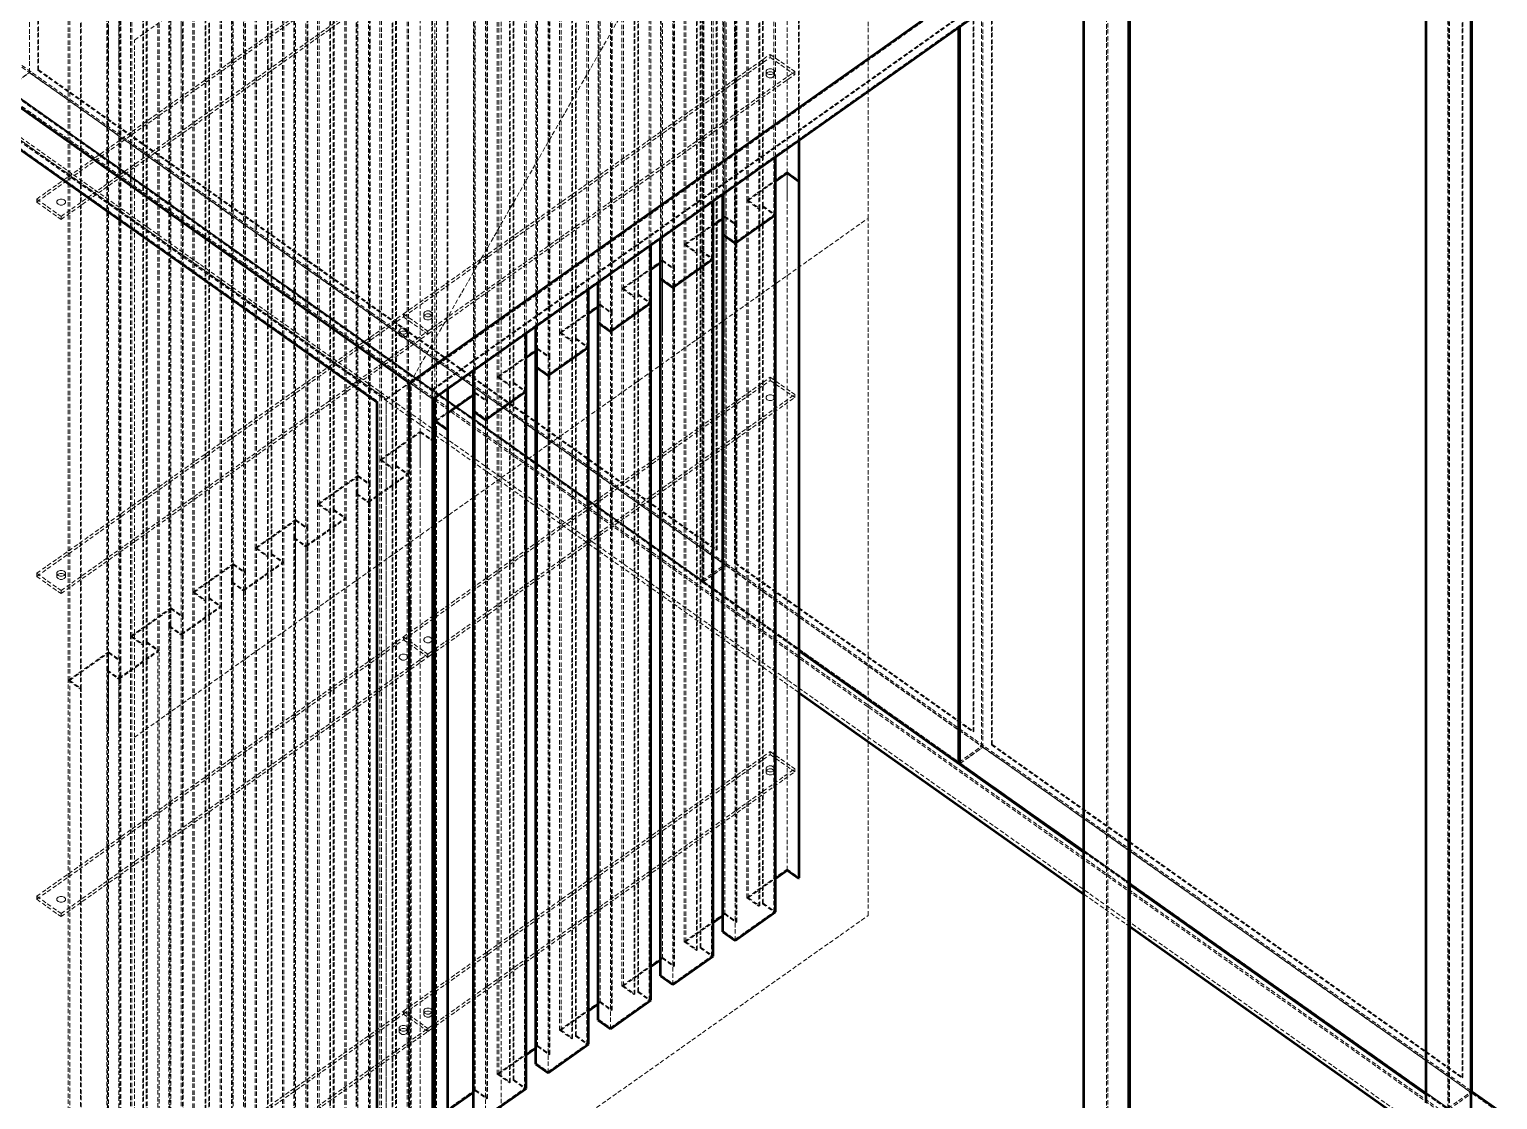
# Model space of a CAD drawing. Header units: millimetres. Extents: x 589 to 12190, y 300 to 8700.
# Drawn here: x 2157 to 3431, y 1402 to 2330 of the extents above; entities that cross this region are included whole.
import ezdxf

# ---------------------------------------------------------------- set-up
doc = ezdxf.new("R2010")
doc.units = ezdxf.units.MM
doc.linetypes.add('Hidden', pattern=[15, 5, -3, 5, -2])
for name, color, linetype, lineweight in [('Default', 7, 'Continuous', 50), ('Edges', 7, 'Hidden', 15), ('HiddenEdges', 2, 'Hidden', 15), ('HiddenSilhouettes', 2, 'Hidden', 15), ('HiddenWires', 7, 'Hidden', 15), ('Silhouettes', 7, 'Continuous', 50), ('Wires', 7, 'Hidden', 15)]:
    doc.layers.add(name, color=color, linetype=linetype, lineweight=lineweight)

# ---------------------------------------------------------------- blocks, each defined once
blk = doc.blocks.new('Isometric')
at = {"layer": 'Edges'}
for points in [[(1863.7, -1528.8), (1863.7, 159.5)], [(1838.5, -1511), (1838.5, 141.7)], [(1813.3, -1503.6), (1813.3, 123.9)], [(1467.7, -1808.8), (1467.7, -120.5)], [(1417.3, -1783.6), (1417.3, -156.1)], [(1273.6, -1110.4), (1273.6, -257.7)], [(1073, -427.9), (1073, -399.6)], [(1073, -1234), (1073, -427.9)], [(1086.3, -1243.4), (1086.3, -437.3)], [(1012.9, -509.2), (1012.9, -442.1)], [(940.8, -560.2), (940.8, -493.1)], [(1012.9, -1315.3), (1012.9, -509.2)], [(868.7, -611.2), (868.7, -544.1)], [(940.8, -1366.3), (940.8, -560.2)], [(796.6, -662.2), (796.6, -595.1)], [(868.7, -1417.3), (868.7, -611.2)], [(724.4, -713.2), (724.4, -646.1)], [(796.6, -1468.3), (796.6, -662.2)], [(679.9, -724.7), (679.9, -677.6)], [(609.5, -2379.7), (609.5, -689.7)], [(724.4, -1519.3), (724.4, -713.2)], [(679.9, -1530.8), (679.9, -724.7)], [(1087.2, -978.6), (1271.9, -1109.2)], [(1273.6, -1110.4), (1416.5, -1211.4)], [(1469.4, -1248.8), (1812.5, -1491.4)], [(1469.4, -1249.7), (1812.5, -1492.3)]]:
    blk.add_lwpolyline(points, dxfattribs=at)
for points in [[(637.2, -670.1, 0), (954.6, -117.2, 0)], [(662.4, -689.1, 0), (1468.5, -119.1, 0)], [(1442.5, -1791, 0), (1442.5, -138.3, 0)], [(43.8, -289.7, 0), (609.5, -689.7, 0)], [(1086.3, -437.3, 0), (1086.3, -390.2, 0)], [(609.5, -689.7, 0), (636.4, -670.7, 0)], [(636.4, -670.7, 0), (662.4, -689.1, 0)], [(662.4, -2379.1, 0), (662.4, -689.1, 0)], [(636.4, -918.8, 0), (636.4, -765.7, 0)], [(1087.2, -979.4, 0), (1416.5, -1212.3, 0)], [(636.4, -1531.3, 0), (636.4, -1071.9, 0)]]:
    blk.add_polyline3d(points, dxfattribs=at)
blk.add_polyline3d([(636.4, -671.5, 0)], close=True, dxfattribs=at)
at = {"layer": 'HiddenEdges'}
for points in [[(196.6, -311.7), (196.6, 1378.3)], [(196.6, -312), (196.6, 1376.3)], [(206.3, -309.2), (206.3, 1359.6)], [(992.1, -863.6), (992.1, 805.2)], [(976.7, -900.9), (976.7, 789.1)], [(1012.4, -879.2), (1012.4, 789.6)], [(1289.1, -1073.6), (1289.1, 595.2)], [(1299.7, -1092), (1299.7, 596.3)], [(1309.4, -1089.2), (1309.4, 579.6)], [(976.7, -900.4), (976.7, 483.3)], [(1073, -399.6), (1073, 378.2)], [(1045.5, -466.2), (1045.5, 339.9)], [(1000.9, -478.9), (1000.9, 327.2)], [(1040.5, -469.7), (1040.5, 336.4)], [(999.6, -498.6), (999.6, 307.5)], [(1014.2, -488.3), (1014.2, 317.8)], [(973.3, -517.2), (973.3, 288.9)], [(1012.9, -442.1), (1012.9, 296.9)], [(968.4, -520.7), (968.4, 285.4)], [(-608.1, 257.2), (1895, -1512.8)], [(942.1, -539.3), (942.1, 266.8)], [(-634.3, 238.7), (1842.7, -1512.8)], [(901.2, -568.2), (901.2, 237.9)], [(856.7, -580.9), (856.7, 225.2)], [(896.3, -571.7), (896.3, 234.4)], [(-608.1, 209.8), (1895, -1560.2)], [(855.4, -600.6), (855.4, 205.5)], [(870, -590.3), (870, 215.8)], [(829.1, -619.2), (829.1, 186.9)], [(868.7, -544.1), (868.7, 194.9)], [(1854.7, -1473.6), (1854.7, 195.2)], [(784.5, -631.9), (784.5, 174.2)], [(824.1, -622.7), (824.1, 183.4)], [(1838.5, -1510.7), (1838.5, 179.3)], [(783.3, -651.6), (783.3, 154.5)], [(797.8, -641.3), (797.8, 164.8)], [(757, -670.2), (757, 135.9)], [(796.6, -595.1), (796.6, 143.9)], [(712.4, -682.9), (712.4, 123.2)], [(752, -673.7), (752, 132.4)], [(711.1, -702.6), (711.1, 103.5)], [(724.4, -646.1), (724.4, 92.9)], [(648.8, -727.9), (648.8, 78.2)], [(662.1, -737.3), (662.1, 68.8)], [(679.9, -677.6), (679.9, 81.4)], [(616.2, -769.7), (616.2, 36.4)], [(621.2, -766.2), (621.2, 39.9)], [(576.6, -778.9), (576.6, 27.2)], [(589.9, -788.3), (589.9, 17.8)], [(544.1, -820.7), (544.1, -14.6)], [(549.1, -817.2), (549.1, -11.1)], [(588.7, -809.2), (588.7, -3.1)], [(975.8, -900.7), (975.8, 0)], [(504.5, -829.9), (504.5, -23.8)], [(517.8, -839.3), (517.8, -33.2)], [(503.2, -849.6), (503.2, -43.5)], [(472, -871.7), (472, -65.6)], [(476.9, -868.2), (476.9, -62.1)], [(516.5, -860.2), (516.5, -54.1)], [(432.4, -880.9), (432.4, -74.8)], [(445.7, -890.3), (445.7, -84.2)], [(399.9, -922.7), (399.9, -116.6)], [(404.8, -919.2), (404.8, -113.1)], [(444.4, -911.2), (444.4, -105.1)], [(1468.5, -1746.2), (1468.5, -108.3)], [(360.3, -931.9), (360.3, -125.8)], [(373.6, -941.3), (373.6, -135.2)], [(359, -951.6), (359, -145.5)], [(327.7, -973.7), (327.7, -167.6)], [(332.7, -970.2), (332.7, -164.1)], [(372.3, -306.3), (372.3, -154.9)], [(372.3, -962.2), (372.3, -156.1)], [(288.1, -306.3), (288.1, -175.6)], [(288.1, -982.9), (288.1, -176.8)], [(301.4, -992.3), (301.4, -186.2)], [(286.9, -1002.6), (286.9, -196.5)], [(255.6, -1024.7), (255.6, -218.6)], [(300.2, -306.3), (300.2, -205.9)], [(300.2, -1013.2), (300.2, -207.1)], [(71.6, -272.1), (635.5, -670.9)], [(45.5, -290.5), (609.5, -689.3)], [(1053.6, -294.3), (1053.6, -290.8)], [(169.7, -330.7), (196.6, -311.7)], [(196.6, -312), (1001, -880.8)], [(170.6, -330.4), (975, -899.2)], [(170.6, -330.9), (976.7, -900.9)], [(1073, -459.4), (1073, -426.7)], [(1040.5, -1275.8), (1040.5, -469.7)], [(1045.5, -1272.3), (1045.5, -466.2)], [(233.3, -481.6), (233.3, -478.1)], [(1000.9, -1285), (1000.9, -478.9)], [(1014.2, -1294.4), (1014.2, -488.3)], [(1012.9, -612.5), (1012.9, -508)], [(968.4, -1326.8), (968.4, -520.7)], [(973.3, -1323.3), (973.3, -517.2)], [(928.8, -1336), (928.8, -529.9)], [(942.1, -1345.4), (942.1, -539.3)], [(927.5, -1355.7), (927.5, -549.6)], [(940.8, -612.5), (940.8, -559)], [(896.3, -1377.8), (896.3, -571.7)], [(901.2, -1374.3), (901.2, -568.2)], [(856.7, -612.5), (856.7, -579.7)], [(856.7, -1387), (856.7, -580.9)], [(870, -1396.4), (870, -590.3)], [(657.6, -614.3), (657.6, -610.8)], [(868.7, -612.5), (868.7, -610)], [(824.1, -1428.8), (824.1, -622.7)], [(829.1, -1425.3), (829.1, -619.2)], [(784.5, -765.7), (784.5, -630.7)], [(784.5, -1438), (784.5, -631.9)], [(797.8, -1447.4), (797.8, -641.3)], [(783.3, -1457.7), (783.3, -651.6)], [(796.6, -765.7), (796.6, -661)], [(609.5, -689.3), (635.5, -670.9)], [(635.5, -2359.2), (635.5, -670.9)], [(636.4, -671.5), (637.2, -670.1)], [(636.4, -671.5), (637.2, -670.9)], [(662.4, -2316.2), (662.4, -678.3)], [(662.4, -678.3), (663.3, -678.9)], [(752, -1479.8), (752, -673.7)], [(757, -1476.3), (757, -670.2)], [(1053.6, -667.7), (1053.6, -664.2)], [(598.9, -692.8), (599.8, -692.2)], [(599.8, -2361), (599.8, -692.2)], [(609.5, -2377.6), (609.5, -689.3)], [(712.4, -765.7), (712.4, -681.7)], [(712.4, -1489), (712.4, -682.9)], [(725.7, -1498.4), (725.7, -692.3)], [(711.1, -1508.7), (711.1, -702.6)], [(724.4, -765.7), (724.4, -712)], [(648.8, -765.7), (648.8, -726.7)], [(648.8, -1534), (648.8, -727.9)], [(662.1, -1543.4), (662.1, -737.3)], [(576.6, -918.8), (576.6, -777.7)], [(576.6, -1585), (576.6, -778.9)], [(616.2, -1575.8), (616.2, -769.7)], [(621.2, -1572.3), (621.2, -766.2)], [(589.9, -1594.4), (589.9, -788.3)], [(575.4, -1604.7), (575.4, -798.6)], [(588.7, -918.8), (588.7, -808)], [(504.5, -1636), (504.5, -829.9)], [(544.1, -1626.8), (544.1, -820.7)], [(549.1, -1623.3), (549.1, -817.2)], [(517.8, -1645.4), (517.8, -839.3)], [(516.5, -918.8), (516.5, -859)], [(516.5, -1666.3), (516.5, -860.2)], [(432.4, -918.8), (432.4, -879.7)], [(432.4, -1687), (432.4, -880.9)], [(472, -1677.8), (472, -871.7)], [(476.9, -1674.3), (476.9, -868.2)], [(976.7, -900.4), (1002.7, -882)], [(1002.7, -882), (1298, -1090.8)], [(1012.4, -879.2), (1288.2, -1074.2)], [(445.7, -1696.4), (445.7, -890.3)], [(233.3, -914.3), (233.3, -910.8)], [(431.1, -1706.7), (431.1, -900.6)], [(444.4, -918.8), (444.4, -910)], [(444.4, -1717.3), (444.4, -911.2)], [(975.8, -901.5), (976.7, -900.9)], [(976.7, -900.4), (1087.2, -978.6)], [(976.7, -900.9), (1273.6, -1110.9)], [(360.3, -1071.9), (360.3, -930.7)], [(360.3, -1738), (360.3, -931.9)], [(399.9, -1728.8), (399.9, -922.7)], [(404.8, -1725.3), (404.8, -919.2)], [(373.6, -1747.4), (373.6, -941.3)], [(359, -1757.7), (359, -951.6)], [(372.3, -1071.9), (372.3, -961)], [(288.1, -1789), (288.1, -982.9)], [(327.7, -1779.8), (327.7, -973.7)], [(332.7, -1776.3), (332.7, -970.2)], [(301.4, -1798.4), (301.4, -992.3)], [(286.9, -1808.7), (286.9, -1002.6)], [(300.2, -1071.9), (300.2, -1012)], [(300.2, -1628.8), (300.2, -1013.2)], [(255.6, -1597.3), (255.6, -1024.7)], [(1053.6, -1100.4), (1053.6, -1096.9)], [(1273.6, -1110.4), (1299.7, -1092)], [(1299.7, -1092), (1863.7, -1490.8)], [(233.3, -1287.7), (233.3, -1284.2)], [(1838.5, -1511.5), (1838.5, -1378.2)], [(1812.5, -1491.4), (1837.6, -1509.2)]]:
    blk.add_lwpolyline(points, dxfattribs=at)
for points in [[(1002.7, -882, 0), (1002.7, 806.3, 0)], [(1086.3, -390.2, 0), (1086.3, 368.8, 0)], [(928.8, -529.9, 0), (928.8, 276.2, 0)], [(927.5, -549.6, 0), (927.5, 256.5, 0)], [(940.8, -493.1, 0), (940.8, 245.9, 0)], [(725.7, -692.3, 0), (725.7, 113.8, 0)], [(575.4, -798.6, 0), (575.4, 7.5, 0)], [(431.1, -900.6, 0), (431.1, -94.5, 0)], [(662.4, -678.3, 0), (1416.5, -145.1, 0)], [(70.7, -271.5, 0), (636.4, -671.5, 0)], [(76.8, -265, 0), (1087.2, -979.4, 0)], [(55.3, -307.2, 0), (599.8, -692.2, 0)], [(170.6, -330.4, 0), (196.6, -312, 0)], [(196.6, -311.7, 0), (1002.7, -881.7, 0)], [(206.3, -309.2, 0), (207.2, -308.6, 0)], [(206.3, -309.2, 0), (991.2, -864.2, 0)], [(1000.9, -612.5, 0), (1000.9, -477.7, 0)], [(999.6, -1304.7, 0), (999.6, -498.6, 0)], [(928.8, -612.5, 0), (928.8, -528.7, 0)], [(855.4, -1406.7, 0), (855.4, -600.6, 0)], [(638.1, -671.5, 0), (663.3, -689.3, 0)], [(975.8, -901.5, 0), (975.8, -765.7, 0)], [(588.7, -1615.3, 0), (588.7, -809.2, 0)], [(504.5, -918.8, 0), (504.5, -828.7, 0)], [(503.2, -1655.7, 0), (503.2, -849.6, 0)], [(975.8, -900.7, 0), (1002.7, -881.7, 0)], [(1002.7, -881.7, 0), (1299.7, -1091.7, 0)], [(1012.4, -879.2, 0), (1013.3, -878.6, 0)], [(372.3, -1679.8, 0), (372.3, -962.2, 0)], [(288.1, -1071.9, 0), (288.1, -981.7, 0)], [(1299.7, -1091.7, 0), (1865.3, -1491.7, 0)], [(1309.4, -1089.2, 0), (1310.3, -1088.6, 0)], [(1309.4, -1089.2, 0), (1853.9, -1474.2, 0)], [(1273.6, -1110.9, 0), (1839.3, -1510.9, 0)], [(1416.5, -1211.4, 0), (1469.4, -1248.8, 0)], [(1416.5, -1212.3, 0), (1469.4, -1249.7, 0)], [(1812.5, -1492.3, 0), (1838.5, -1510.7, 0)]]:
    blk.add_polyline3d(points, dxfattribs=at)
at = {"layer": 'HiddenSilhouettes'}
for points in [[(207.2, -308.6), (207.2, 1360.2)], [(991.2, -864.2), (991.2, 804.6)], [(1001, -880.8), (1001, 807.5)], [(1013.3, -878.6), (1013.3, 790.2)], [(1288.2, -1074.2), (1288.2, 594.6)], [(1298, -1090.8), (1298, 597.5)], [(1310.3, -1088.6), (1310.3, 580.2)], [(975, -899.2), (975, 482.8)], [(1026.4, -459.7), (1026.4, 346.4)], [(1028.1, -459.7), (1028.1, 346.4)], [(1041.4, -469.1), (1041.4, 337)], [(1044.6, -466.8), (1044.6, 339.3)], [(1057.9, -476.2), (1057.9, 329.9)], [(1059.6, -409.1), (1059.6, 329.9)], [(998.8, -452.1), (998.8, 306.9)], [(1015.1, -487.7), (1015.1, 318.4)], [(954.2, -510.7), (954.2, 295.4)], [(955.9, -510.7), (955.9, 295.4)], [(969.2, -520.1), (969.2, 286)], [(972.5, -517.8), (972.5, 288.3)], [(985.8, -527.2), (985.8, 278.9)], [(942.9, -538.7), (942.9, 267.4)], [(882.1, -561.7), (882.1, 244.4)], [(883.8, -561.7), (883.8, 244.4)], [(897.1, -571.1), (897.1, 235)], [(900.4, -568.8), (900.4, 237.3)], [(913.7, -578.2), (913.7, 227.9)], [(915.3, -511.1), (915.3, 227.9)], [(-608.1, 212), (1863, -1535.4)], [(854.5, -554.1), (854.5, 204.9)], [(870.8, -589.7), (870.8, 216.4)], [(-636.4, 189.8), (663.3, -729.2)], [(-634.3, 193.5), (1842.7, -1558)], [(810, -612.7), (810, 193.4)], [(811.7, -612.7), (811.7, 193.4)], [(1853.9, -1474.2), (1853.9, 194.6)], [(825, -622.1), (825, 184)], [(828.2, -619.8), (828.2, 186.3)], [(841.5, -629.2), (841.5, 176.9)], [(843.2, -562.1), (843.2, 176.9)], [(782.4, -605.1), (782.4, 153.9)], [(798.7, -640.7), (798.7, 165.4)], [(737.9, -663.7), (737.9, 142.4)], [(739.6, -663.7), (739.6, 142.4)], [(752.9, -673.1), (752.9, 133)], [(756.1, -670.8), (756.1, 135.3)], [(769.4, -680.2), (769.4, 125.9)], [(771.1, -613.1), (771.1, 125.9)], [(726.6, -691.7), (726.6, 114.4)], [(667.4, -714.7), (667.4, 91.4)], [(662.9, -736.7), (662.9, 69.4)], [(602.1, -759.7), (602.1, 46.4)], [(603.8, -759.7), (603.8, 46.4)], [(617.1, -769.1), (617.1, 37)], [(620.3, -766.8), (620.3, 39.3)], [(590.8, -787.7), (590.8, 18.4)], [(633.6, -776.2), (633.6, 29.9)], [(635.3, -776.2), (635.3, 29.9)], [(574.5, -799.2), (574.5, 6.9)], [(530, -810.7), (530, -4.6)], [(531.7, -810.7), (531.7, -4.6)], [(545, -820.1), (545, -14)], [(548.2, -817.8), (548.2, -11.7)], [(518.7, -838.7), (518.7, -32.6)], [(561.5, -827.2), (561.5, -21.1)], [(563.2, -827.2), (563.2, -21.1)], [(502.4, -850.2), (502.4, -44.1)], [(457.9, -861.7), (457.9, -55.6)], [(459.5, -861.7), (459.5, -55.6)], [(472.8, -871.1), (472.8, -65)], [(476.1, -868.8), (476.1, -62.7)], [(446.5, -889.7), (446.5, -83.6)], [(489.4, -878.2), (489.4, -72.1)], [(491.1, -878.2), (491.1, -72.1)], [(430.3, -901.2), (430.3, -95.1)], [(1442.5, -306.3), (1442.5, -100.7)], [(385.7, -912.7), (385.7, -106.6)], [(387.4, -912.7), (387.4, -106.6)], [(400.7, -922.1), (400.7, -116)], [(404, -919.8), (404, -113.7)], [(638.1, -671.5), (1442.5, -102.7)], [(1469.4, -306.3), (1469.4, -108.9)], [(374.4, -940.7), (374.4, -134.6)], [(417.3, -929.2), (417.3, -123.1)], [(419, -929.2), (419, -123.1)], [(358.1, -952.2), (358.1, -146.1)], [(205.1, -458.1), (629.3, -158.1)], [(313.6, -963.7), (313.6, -157.6)], [(315.3, -963.7), (315.3, -157.6)], [(328.6, -973.1), (328.6, -167)], [(331.8, -970.8), (331.8, -164.7)], [(233.3, -478.1), (657.6, -178.1)], [(302.3, -991.7), (302.3, -185.6)], [(345.1, -980.2), (345.1, -174.1)], [(346.8, -980.2), (346.8, -174.1)], [(286, -1003.2), (286, -197.1)], [(241.5, -1014.7), (241.5, -208.6)], [(243.2, -1014.7), (243.2, -208.6)], [(256.5, -1024.1), (256.5, -218)], [(629.3, -594.3), (1053.6, -294.3)], [(1053.6, -290.8), (1081.9, -310.8)], [(1053.6, -294.3), (1081.9, -314.3)], [(657.6, -614.3), (1081.9, -314.3)], [(1048.8, -313.4), (1050.1, -311.8), (1052.3, -310.9), (1054.9, -310.9), (1057.1, -311.8), (1058.4, -313.4), (1058.4, -315.3), (1057.1, -316.8), (1054.9, -317.8), (1052.3, -317.8), (1050.1, -316.8), (1048.8, -315.3)], [(1048.8, -315.3), (1048.8, -311.7)], [(1058.4, -313.4), (1058.4, -309.9)], [(1081.9, -314.3), (1081.9, -310.8)], [(1026.4, -459.7), (1073, -426.7)], [(1028.1, -459.7), (1059.6, -437.4)], [(1073, -426.7), (1087.2, -436.7)], [(205.1, -461.6), (205.1, -458.1)], [(1026.4, -1265.8), (1026.4, -459.7)], [(1026.4, -459.7), (1040.5, -469.7)], [(1028.1, -1265.8), (1028.1, -459.7)], [(1040.5, -469.7), (1041.4, -469.1)], [(1041.4, -1275.2), (1041.4, -469.1)], [(1044.6, -1272.9), (1044.6, -466.8)], [(1044.6, -466.8), (1057.9, -476.2)], [(1045.5, -466.2), (1059.6, -476.2)], [(954.2, -510.7), (1000.9, -477.7)], [(955.9, -510.7), (987.5, -488.4)], [(1000.9, -477.7), (1015.1, -487.7)], [(1000.9, -478.9), (1014.2, -488.3)], [(1012.9, -508), (1057.9, -476.2)], [(1014.2, -488.3), (1015.1, -487.7)], [(1015.1, -1293.8), (1015.1, -487.7)], [(1057.9, -1282.3), (1057.9, -476.2)], [(998.8, -499.2), (999.6, -498.6)], [(999.6, -498.6), (1012.9, -508)], [(954.2, -1316.8), (954.2, -510.7)], [(954.2, -510.7), (968.4, -520.7)], [(955.9, -1316.8), (955.9, -510.7)], [(955.9, -510.7), (969.2, -520.1)], [(969.2, -1326.2), (969.2, -520.1)], [(972.5, -1323.9), (972.5, -517.8)], [(972.5, -517.8), (985.8, -527.2)], [(973.3, -517.2), (987.5, -527.2)], [(883.8, -561.7), (915.3, -539.4)], [(926.7, -531.4), (928.8, -529.9)], [(928.8, -528.7), (942.9, -538.7)], [(940.8, -559), (985.8, -527.2)], [(942.1, -539.3), (942.9, -538.7)], [(942.9, -1344.8), (942.9, -538.7)], [(985.8, -1333.3), (985.8, -527.2)], [(928.8, -550.5), (928.8, -550.5)], [(882.1, -1367.8), (882.1, -561.7)], [(882.1, -561.7), (896.3, -571.7)], [(883.8, -1367.8), (883.8, -561.7)], [(896.3, -571.7), (897.1, -571.1)], [(897.1, -1377.2), (897.1, -571.1)], [(900.4, -1374.9), (900.4, -568.8)], [(900.4, -568.8), (913.7, -578.2)], [(901.2, -568.2), (915.3, -578.2)], [(205.1, -890.8), (629.3, -590.8)], [(205.1, -894.3), (629.3, -594.3)], [(629.3, -594.3), (629.3, -590.8)], [(652.8, -593.4), (654.1, -591.8), (656.3, -590.9), (658.9, -590.9), (661.1, -591.8), (662.4, -593.4), (662.4, -595.3), (661.1, -596.8), (658.9, -597.8), (656.3, -597.8), (654.1, -596.8), (652.8, -595.3)], [(652.8, -595.3), (652.8, -591.7)], [(662.4, -593.4), (662.4, -589.9)], [(810, -612.7), (856.7, -579.7)], [(811.7, -612.7), (843.2, -590.4)], [(856.7, -579.7), (870.8, -589.7)], [(868.7, -610), (913.7, -578.2)], [(870.8, -1395.8), (870.8, -589.7)], [(913.7, -1384.3), (913.7, -578.2)], [(233.3, -910.8), (657.6, -610.8)], [(624.5, -613.4), (625.8, -611.8), (628, -610.9), (630.6, -610.9), (632.9, -611.8), (634.2, -613.4), (634.2, -615.3), (632.9, -616.8), (630.6, -617.8), (628, -617.8), (625.8, -616.8), (624.5, -615.3)], [(634.2, -613.4), (634.2, -609.9)], [(854.5, -601.2), (855.4, -600.6)], [(855.4, -600.6), (868.7, -610)], [(233.3, -914.3), (657.6, -614.3)], [(624.5, -615.3), (624.5, -611.7)], [(810, -1418.8), (810, -612.7)], [(810, -612.7), (824.1, -622.7)], [(811.7, -1418.8), (811.7, -612.7)], [(811.7, -612.7), (825, -622.1)], [(824.1, -622.7), (825, -622.1)], [(825, -1428.2), (825, -622.1)], [(828.2, -619.8), (829.1, -619.2)], [(828.2, -1425.9), (828.2, -619.8)], [(828.2, -619.8), (841.5, -629.2)], [(829.1, -619.2), (843.2, -629.2)], [(829.1, -620.4), (829.1, -620.4)], [(737.9, -663.7), (784.5, -630.7)], [(739.6, -663.7), (771.1, -641.4)], [(784.5, -630.7), (798.7, -640.7)], [(784.5, -631.9), (797.8, -641.3)], [(796.6, -661), (841.5, -629.2)], [(798.7, -1446.8), (798.7, -640.7)], [(841.5, -1435.3), (841.5, -629.2)], [(782.4, -652.2), (783.3, -651.6)], [(637.2, -2360.9), (637.2, -670.9)], [(638.1, -2359.8), (638.1, -671.5)], [(663.3, -765.7), (663.3, -678.9)], [(739.6, -1469.8), (739.6, -663.7)], [(739.6, -663.7), (752.9, -673.1)], [(752, -673.7), (752.9, -673.1)], [(752.9, -1479.2), (752.9, -673.1)], [(756.1, -1476.9), (756.1, -670.8)], [(756.1, -670.8), (769.4, -680.2)], [(757, -670.2), (771.1, -680.2)], [(1053.6, -667.7), (1081.9, -687.7)], [(665.7, -714.7), (712.4, -681.7)], [(712.4, -681.7), (726.6, -691.7)], [(724.4, -712), (769.4, -680.2)], [(725.7, -692.3), (726.6, -691.7)], [(726.6, -1497.8), (726.6, -691.7)], [(769.4, -1486.3), (769.4, -680.2)], [(1081.9, -687.7), (1081.9, -684.2)], [(710.3, -703.2), (711.1, -702.6)], [(711.1, -702.6), (724.4, -712)], [(602.1, -759.7), (648.8, -726.7)], [(648.8, -726.7), (662.9, -736.7)], [(648.8, -727.9), (662.1, -737.3)], [(663.3, -729.2), (663.3, -729.2)], [(667.4, -1520.8), (667.4, -714.7)], [(662.1, -737.3), (662.9, -736.7)], [(662.9, -1542.8), (662.9, -736.7)], [(665.7, -730.9), (1087.2, -1028.9)], [(602.1, -1565.8), (602.1, -759.7)], [(602.1, -759.7), (616.2, -769.7)], [(603.8, -1565.8), (603.8, -759.7)], [(530, -810.7), (576.6, -777.7)], [(531.7, -810.7), (576.6, -778.9)], [(588.7, -808), (633.6, -776.2)], [(616.2, -769.7), (617.1, -769.1)], [(617.1, -1575.2), (617.1, -769.1)], [(620.3, -766.8), (621.2, -766.2)], [(620.3, -1572.9), (620.3, -766.8)], [(620.3, -766.8), (633.6, -776.2)], [(621.2, -766.2), (635.3, -776.2)], [(633.6, -1582.3), (633.6, -776.2)], [(635.3, -1582.3), (635.3, -776.2)], [(589.9, -788.3), (590.8, -787.7)], [(590.8, -1593.8), (590.8, -787.7)], [(530, -1616.8), (530, -810.7)], [(530, -810.7), (544.1, -820.7)], [(531.7, -1616.8), (531.7, -810.7)], [(531.7, -810.7), (545, -820.1)], [(574.5, -799.2), (575.4, -798.6)], [(574.5, -1605.3), (574.5, -799.2)], [(574.5, -799.2), (588.7, -809.2)], [(575.4, -798.6), (588.7, -808)], [(457.9, -861.7), (504.5, -828.7)], [(459.5, -861.7), (504.5, -829.9)], [(504.5, -828.7), (518.7, -838.7)], [(504.5, -829.9), (517.8, -839.3)], [(516.5, -859), (561.5, -827.2)], [(516.5, -860.2), (563.2, -827.2)], [(545, -1626.2), (545, -820.1)], [(548.2, -817.8), (549.1, -817.2)], [(548.2, -1623.9), (548.2, -817.8)], [(548.2, -817.8), (561.5, -827.2)], [(549.1, -817.2), (563.2, -827.2)], [(561.5, -1633.3), (561.5, -827.2)], [(563.2, -1633.3), (563.2, -827.2)], [(518.7, -1644.8), (518.7, -838.7)], [(457.9, -1667.8), (457.9, -861.7)], [(457.9, -861.7), (472, -871.7)], [(459.5, -1667.8), (459.5, -861.7)], [(459.5, -861.7), (472.8, -871.1)], [(502.4, -1656.3), (502.4, -850.2)], [(503.2, -849.6), (516.5, -859)], [(387.4, -912.7), (432.4, -880.9)], [(444.4, -911.2), (491.1, -878.2)], [(472, -871.7), (472.8, -871.1)], [(472.8, -1677.2), (472.8, -871.1)], [(476.1, -1674.9), (476.1, -868.8)], [(476.1, -868.8), (489.4, -878.2)], [(476.9, -868.2), (491.1, -878.2)], [(489.4, -1684.3), (489.4, -878.2)], [(491.1, -1684.3), (491.1, -878.2)], [(975, -899.2), (1001, -880.8)], [(1013.3, -878.6), (1289.1, -1073.6)], [(205.1, -894.3), (205.1, -890.8)], [(205.1, -890.8), (233.3, -910.8)], [(205.1, -894.3), (233.3, -914.3)], [(236.9, -893.3), (234.6, -894.2), (232.1, -894.2), (229.8, -893.3), (228.5, -891.7), (228.5, -889.9), (229.8, -888.3), (232.1, -887.4), (234.6, -887.4), (236.9, -888.3), (238.2, -889.9), (238.2, -891.7), (236.9, -893.3)], [(228.5, -893.4), (229.8, -891.8), (232.1, -890.9), (234.6, -890.9), (236.9, -891.8), (238.2, -893.4), (238.2, -895.3), (236.9, -896.8), (234.6, -897.8), (232.1, -897.8), (229.8, -896.8), (228.5, -895.3)], [(228.5, -895.3), (228.5, -891.7)], [(238.2, -893.4), (238.2, -889.9)], [(445.7, -890.3), (446.5, -889.7)], [(446.5, -1695.8), (446.5, -889.7)], [(385.7, -1718.8), (385.7, -912.7)], [(385.7, -912.7), (399.9, -922.7)], [(387.4, -1718.8), (387.4, -912.7)], [(430.3, -1707.3), (430.3, -901.2)], [(430.3, -901.2), (444.4, -911.2)], [(431.1, -900.6), (444.4, -910)], [(975.8, -900.7), (1001.5, -918.8)], [(313.6, -963.7), (360.3, -930.7)], [(360.3, -930.7), (374.4, -940.7)], [(360.3, -931.9), (373.6, -941.3)], [(372.3, -962.2), (419, -929.2)], [(372.3, -961), (417.3, -929.2)], [(399.9, -922.7), (400.7, -922.1)], [(400.7, -1728.2), (400.7, -922.1)], [(404, -1725.9), (404, -919.8)], [(404, -919.8), (417.3, -929.2)], [(404.8, -919.2), (419, -929.2)], [(417.3, -1735.3), (417.3, -929.2)], [(373.6, -941.3), (374.4, -940.7)], [(374.4, -1746.8), (374.4, -940.7)], [(629.3, -964.2), (663.3, -940.2)], [(205.1, -1267.7), (629.3, -967.7)], [(313.6, -1769.8), (313.6, -963.7)], [(313.6, -963.7), (327.7, -973.7)], [(315.3, -1769.8), (315.3, -963.7)], [(315.3, -963.7), (328.6, -973.1)], [(358.1, -1669.8), (358.1, -952.2)], [(359, -951.6), (372.3, -961)], [(629.3, -967.7), (629.3, -964.2)], [(243.2, -1014.7), (288.1, -982.9)], [(288.1, -982.9), (301.4, -992.3)], [(300.2, -1012), (345.1, -980.2)], [(328.6, -1779.2), (328.6, -973.1)], [(331.8, -1776.9), (331.8, -970.8)], [(331.8, -970.8), (345.1, -980.2)], [(345.1, -1786.3), (345.1, -980.2)], [(346.8, -1661.8), (346.8, -980.2)], [(657.6, -984.2), (663.3, -980.2)], [(657.6, -987.7), (663.3, -983.7)], [(657.6, -987.7), (657.6, -984.2)], [(301.4, -992.3), (302.3, -991.7)], [(302.3, -1797.8), (302.3, -991.7)], [(241.5, -1587.3), (241.5, -1014.7)], [(241.5, -1014.7), (255.6, -1024.7)], [(243.2, -1820.8), (243.2, -1014.7)], [(286, -1003.2), (286.9, -1002.6)], [(286, -1003.2), (300.2, -1013.2)], [(286.9, -1002.6), (300.2, -1012)], [(255.6, -1024.7), (256.5, -1024.1)], [(256.5, -1597.9), (256.5, -1024.1)], [(1273.6, -1110.9), (1273.6, -1071.9)], [(1053.6, -1100.4), (1081.9, -1120.4)], [(1271.9, -1109.2), (1298, -1090.8)], [(1310.3, -1088.6), (1854.7, -1473.6)], [(665.7, -1414.7), (1081.9, -1120.4)], [(1048.8, -1119.5), (1050.1, -1117.9), (1052.3, -1117), (1054.9, -1117), (1057.1, -1117.9), (1058.4, -1119.5), (1058.4, -1121.4), (1057.1, -1122.9), (1054.9, -1123.9), (1052.3, -1123.9), (1050.1, -1122.9), (1048.8, -1121.4)], [(1048.8, -1121.4), (1048.8, -1117.8)], [(1058.4, -1119.5), (1058.4, -1116)], [(1081.9, -1120.4), (1081.9, -1116.9)], [(1026.4, -1265.8), (1073, -1232.8)], [(1073, -1232.8), (1087.2, -1242.8)], [(205.1, -1267.7), (205.1, -1264.2)], [(205.1, -1264.2), (233.3, -1284.2)], [(205.1, -1267.7), (233.3, -1287.7)], [(1026.4, -1265.8), (1040.5, -1275.8)], [(1028.1, -1265.8), (1041.4, -1275.2)], [(1044.6, -1272.9), (1057.9, -1282.3)], [(1045.5, -1272.3), (1059.6, -1282.3)], [(1416.5, -1261.8), (1469.4, -1299.2)], [(954.2, -1316.8), (1000.9, -1283.8)], [(1000.9, -1283.8), (1015.1, -1293.8)], [(1000.9, -1285), (1014.2, -1294.4)], [(1012.9, -1314.1), (1057.9, -1282.3)], [(1040.5, -1275.8), (1041.4, -1275.2)], [(955.9, -1316.8), (987.5, -1294.5)], [(998.8, -1305.3), (999.6, -1304.7)], [(999.6, -1304.7), (1012.9, -1314.1)], [(1014.2, -1294.4), (1015.1, -1293.8)], [(954.2, -1316.8), (968.4, -1326.8)], [(955.9, -1316.8), (969.2, -1326.2)], [(972.5, -1323.9), (973.3, -1323.3)], [(972.5, -1323.9), (985.8, -1333.3)], [(973.3, -1323.3), (987.5, -1333.3)], [(882.1, -1367.8), (928.8, -1334.8)], [(928.8, -1334.8), (942.9, -1344.8)], [(928.8, -1336), (942.1, -1345.4)], [(940.8, -1365.1), (985.8, -1333.3)], [(942.1, -1345.4), (942.9, -1344.8)], [(629.3, -1396.9), (663.3, -1372.9)], [(882.1, -1367.8), (896.3, -1377.8)], [(883.8, -1367.8), (897.1, -1377.2)], [(900.4, -1374.9), (913.7, -1384.3)], [(901.2, -1374.3), (915.3, -1384.3)], [(629.3, -1400.4), (663.3, -1376.4)], [(810, -1418.8), (856.7, -1385.8)], [(856.7, -1385.8), (870.8, -1395.8)], [(856.7, -1387), (870, -1396.4)], [(868.7, -1416.1), (913.7, -1384.3)], [(896.3, -1377.8), (897.1, -1377.2)], [(241.5, -1671.2), (629.3, -1396.9)], [(241.5, -1674.7), (629.3, -1400.4)], [(629.3, -1396.9), (657.6, -1416.9)], [(629.3, -1400.4), (629.3, -1396.9)], [(629.3, -1400.4), (657.6, -1420.4)], [(652.8, -1399.5), (654.1, -1397.9), (656.3, -1397), (658.9, -1397), (661.1, -1397.9), (662.4, -1399.5), (662.4, -1401.4), (661.1, -1402.9), (658.9, -1403.9), (656.3, -1403.9), (654.1, -1402.9), (652.8, -1401.4)], [(652.8, -1401.4), (652.8, -1397.8)], [(662.4, -1399.5), (662.4, -1396)], [(811.7, -1418.8), (843.2, -1396.5)], [(854.5, -1407.3), (855.4, -1406.7)], [(241.5, -1711.2), (657.6, -1416.9)], [(624.5, -1419.5), (625.8, -1417.9), (628, -1417), (630.6, -1417), (632.9, -1417.9), (634.2, -1419.5), (634.2, -1421.4), (632.9, -1422.9), (630.6, -1423.9), (628, -1423.9), (625.8, -1422.9), (624.5, -1421.4)], [(624.5, -1421.4), (624.5, -1417.8)], [(634.2, -1419.5), (634.2, -1416)], [(657.6, -1416.9), (663.3, -1412.9)], [(657.6, -1420.4), (663.3, -1416.4)], [(657.6, -1420.4), (657.6, -1416.9)], [(810, -1418.8), (824.1, -1428.8)], [(811.7, -1418.8), (825, -1428.2)], [(828.2, -1425.9), (829.1, -1425.3)], [(828.2, -1425.9), (841.5, -1435.3)], [(829.1, -1425.3), (843.2, -1435.3)], [(737.9, -1469.8), (784.5, -1436.8)], [(782.4, -1439.5), (784.5, -1438)], [(784.5, -1436.8), (798.7, -1446.8)], [(784.5, -1438), (797.8, -1447.4)], [(796.6, -1467.1), (841.5, -1435.3)], [(824.1, -1428.8), (825, -1428.2)], [(739.6, -1469.8), (771.1, -1447.5)], [(782.4, -1458.3), (783.3, -1457.7)], [(783.3, -1457.7), (796.6, -1467.1)], [(797.8, -1447.4), (798.7, -1446.8)], [(737.9, -1469.8), (752, -1479.8)], [(739.6, -1469.8), (752.9, -1479.2)], [(756.1, -1476.9), (757, -1476.3)], [(756.1, -1476.9), (769.4, -1486.3)], [(757, -1476.3), (771.1, -1486.3)], [(665.7, -1520.8), (712.4, -1487.8)], [(712.4, -1487.8), (726.6, -1497.8)], [(712.4, -1489), (725.7, -1498.4)], [(752, -1479.8), (752.9, -1479.2)], [(1837.6, -1509.2), (1863.7, -1490.8)], [(725.7, -1498.4), (726.6, -1497.8)]]:
    blk.add_lwpolyline(points, dxfattribs=at)
for points in [[(1048.8, -309.9), (1050.1, -308.3), (1052.3, -307.4), (1054.9, -307.4), (1057.1, -308.3), (1058.4, -309.9), (1058.4, -311.7), (1057.1, -313.3), (1054.9, -314.2), (1052.3, -314.2), (1050.1, -313.3), (1048.8, -311.7)], [(652.8, -589.9), (654.1, -588.3), (656.3, -587.4), (658.9, -587.4), (661.1, -588.3), (662.4, -589.9), (662.4, -591.7), (661.1, -593.3), (658.9, -594.2), (656.3, -594.2), (654.1, -593.3), (652.8, -591.7)], [(624.5, -609.9), (625.8, -608.3), (628, -607.4), (630.6, -607.4), (632.9, -608.3), (634.2, -609.9), (634.2, -611.7), (632.9, -613.3), (630.6, -614.2), (628, -614.2), (625.8, -613.3), (624.5, -611.7)], [(1048.8, -1116), (1050.1, -1114.4), (1052.3, -1113.5), (1054.9, -1113.5), (1057.1, -1114.4), (1058.4, -1116), (1058.4, -1117.8), (1057.1, -1119.4), (1054.9, -1120.3), (1052.3, -1120.3), (1050.1, -1119.4), (1048.8, -1117.8)], [(652.8, -1396), (654.1, -1394.4), (656.3, -1393.5), (658.9, -1393.5), (661.1, -1394.4), (662.4, -1396), (662.4, -1397.8), (661.1, -1399.4), (658.9, -1400.3), (656.3, -1400.3), (654.1, -1399.4), (652.8, -1397.8)], [(624.5, -1416), (625.8, -1414.4), (628, -1413.5), (630.6, -1413.5), (632.9, -1414.4), (634.2, -1416), (634.2, -1417.8), (632.9, -1419.4), (630.6, -1420.3), (628, -1420.3), (625.8, -1419.4), (624.5, -1417.8)]]:
    blk.add_lwpolyline(points, close=True, dxfattribs=at)
for points in [[(1087.2, -389.6, 0), (1087.2, 369.4, 0)], [(987.5, -460.1, 0), (987.5, 278.9, 0)], [(-608.1, 259.3, 0), (1865.3, -1489.7, 0)], [(926.7, -503.1, 0), (926.7, 255.9, 0)], [(1837.6, -1509.2, 0), (1837.6, 179.1, 0)], [(1839.3, -1510.9, 0), (1839.3, 178.7, 0)], [(710.3, -656.1, 0), (710.3, 102.9, 0)], [(665.7, -687.6, 0), (665.7, 91.4, 0)], [(680.7, -677, 0), (680.7, 82, 0)], [(1444.2, -1789.8, 0), (1444.2, -101.5, 0)], [(663.3, -678.9, 0), (1417.3, -145.7, 0)], [(205.1, -461.6, 0), (629.3, -161.6, 0)], [(233.3, -481.6, 0), (657.6, -181.6, 0)], [(71.6, -270.9, 0), (637.2, -670.9, 0)], [(629.3, -590.8, 0), (1053.6, -290.8, 0)], [(207.2, -308.6, 0), (992.1, -863.6, 0)], [(657.6, -610.8, 0), (1081.9, -310.8, 0)], [(169.7, -330.7, 0), (236.9, -378.2, 0)], [(169.7, -331.5, 0), (975.8, -901.5, 0)], [(205.1, -458.1, 0), (233.3, -478.1, 0)], [(205.1, -461.6, 0), (233.3, -481.6, 0)], [(1028.1, -459.7, 0), (1041.4, -469.1, 0)], [(1044.6, -466.8, 0), (1045.5, -466.2, 0)], [(998.8, -480.4, 0), (1000.9, -478.9, 0)], [(968.4, -520.7, 0), (969.2, -520.1, 0)], [(972.5, -517.8, 0), (973.3, -517.2, 0)], [(882.1, -561.7, 0), (928.8, -528.7, 0)], [(928.8, -529.9, 0), (942.1, -539.3, 0)], [(926.7, -550.2, 0), (927.5, -549.6, 0)], [(927.5, -549.6, 0), (940.8, -559, 0)], [(883.8, -561.7, 0), (897.1, -571.1, 0)], [(900.4, -568.8, 0), (901.2, -568.2, 0)], [(629.3, -590.8, 0), (657.6, -610.8, 0)], [(629.3, -594.3, 0), (657.6, -614.3, 0)], [(854.5, -582.4, 0), (856.7, -580.9, 0)], [(856.7, -580.9, 0), (870, -590.3, 0)], [(870, -590.3, 0), (870.8, -589.7, 0)], [(1002.7, -881.7, 0), (1002.7, -612.5, 0)], [(782.4, -633.4, 0), (784.5, -631.9, 0)], [(797.8, -641.3, 0), (798.7, -640.7, 0)], [(783.3, -651.6, 0), (796.6, -661, 0)], [(665.7, -938.4, 0), (1053.6, -664.2, 0)], [(665.7, -941.9, 0), (1053.6, -667.7, 0)], [(737.9, -1469.8, 0), (737.9, -663.7, 0)], [(737.9, -663.7, 0), (752, -673.7, 0)], [(756.1, -670.8, 0), (757, -670.2, 0)], [(1053.6, -664.2, 0), (1081.9, -684.2, 0)], [(665.7, -978.4, 0), (1081.9, -684.2, 0)], [(665.7, -981.9, 0), (1081.9, -687.7, 0)], [(710.3, -684.4, 0), (712.4, -682.9, 0)], [(712.4, -682.9, 0), (725.7, -692.3, 0)], [(667.4, -714.7, 0), (680.7, -705.3, 0)], [(603.8, -759.7, 0), (648.8, -727.9, 0)], [(667.4, -714.7, 0), (680.7, -724.1, 0)], [(603.8, -759.7, 0), (617.1, -769.1, 0)], [(576.6, -777.7, 0), (590.8, -787.7, 0)], [(576.6, -778.9, 0), (589.9, -788.3, 0)], [(588.7, -809.2, 0), (635.3, -776.2, 0)], [(544.1, -820.7, 0), (545, -820.1, 0)], [(517.8, -839.3, 0), (518.7, -838.7, 0)], [(502.4, -850.2, 0), (503.2, -849.6, 0)], [(502.4, -850.2, 0), (516.5, -860.2, 0)], [(991.2, -864.2, 0), (992.1, -863.6, 0)], [(385.7, -912.7, 0), (432.4, -879.7, 0)], [(432.4, -879.7, 0), (446.5, -889.7, 0)], [(432.4, -880.9, 0), (445.7, -890.3, 0)], [(444.4, -910, 0), (489.4, -878.2, 0)], [(476.1, -868.8, 0), (476.9, -868.2, 0)], [(387.4, -912.7, 0), (400.7, -922.1, 0)], [(430.3, -901.2, 0), (431.1, -900.6, 0)], [(975.8, -901.5, 0), (1087.2, -980.3, 0)], [(315.3, -963.7, 0), (360.3, -931.9, 0)], [(404, -919.8, 0), (404.8, -919.2, 0)], [(419, -1712.8, 0), (419, -929.2, 0)], [(629.3, -967.7, 0), (663.3, -943.7, 0)], [(205.1, -1264.2, 0), (629.3, -964.2, 0)], [(358.1, -952.2, 0), (359, -951.6, 0)], [(358.1, -952.2, 0), (372.3, -962.2, 0)], [(629.3, -964.2, 0), (657.6, -984.2, 0)], [(629.3, -967.7, 0), (657.6, -987.7, 0)], [(233.3, -1284.2, 0), (657.6, -984.2, 0)], [(241.5, -1014.7, 0), (288.1, -981.7, 0)], [(288.1, -981.7, 0), (302.3, -991.7, 0)], [(300.2, -1013.2, 0), (346.8, -980.2, 0)], [(327.7, -973.7, 0), (328.6, -973.1, 0)], [(331.8, -970.8, 0), (332.7, -970.2, 0)], [(332.7, -970.2, 0), (346.8, -980.2, 0)], [(233.3, -1287.7, 0), (657.6, -987.7, 0)], [(243.2, -1014.7, 0), (256.5, -1024.1, 0)], [(286, -1618.8, 0), (286, -1003.2, 0)], [(1288.2, -1074.2, 0), (1289.1, -1073.6, 0)], [(665.7, -1371.2, 0), (1053.6, -1096.9, 0)], [(665.7, -1374.7, 0), (1053.6, -1100.4, 0)], [(1053.6, -1096.9, 0), (1081.9, -1116.9, 0)], [(1272.8, -1110.7, 0), (1299.7, -1091.7, 0)], [(665.7, -1411.2, 0), (1081.9, -1116.9, 0)], [(1272.8, -1111.5, 0), (1273.6, -1110.9, 0)], [(1416.5, -1213.1, 0), (1469.4, -1250.5, 0)], [(1028.1, -1265.8, 0), (1059.6, -1243.5, 0)], [(1044.6, -1272.9, 0), (1045.5, -1272.3, 0)], [(998.8, -1286.5, 0), (1000.9, -1285, 0)], [(926.7, -1337.5, 0), (928.8, -1336, 0)], [(968.4, -1326.8, 0), (969.2, -1326.2, 0)], [(883.8, -1367.8, 0), (915.3, -1345.5, 0)], [(926.7, -1356.3, 0), (927.5, -1355.7, 0)], [(927.5, -1355.7, 0), (940.8, -1365.1, 0)], [(900.4, -1374.9, 0), (901.2, -1374.3, 0)], [(854.5, -1388.5, 0), (856.7, -1387, 0)], [(855.4, -1406.7, 0), (868.7, -1416.1, 0)], [(870, -1396.4, 0), (870.8, -1395.8, 0)], [(241.5, -1714.7, 0), (657.6, -1420.4, 0)], [(1853.9, -1474.2, 0), (1854.7, -1473.6, 0)], [(710.3, -1490.5, 0), (712.4, -1489, 0)], [(724.4, -1518.1, 0), (769.4, -1486.3, 0)], [(1812.5, -1493.1, 0), (1838.5, -1511.5, 0)], [(1838.5, -1510.7, 0), (1864.5, -1492.3, 0)]]:
    blk.add_polyline3d(points, dxfattribs=at)
at = {"layer": 'HiddenWires'}
for points in [[(1166.7, -333.3), (1166.7, 325.7)], [(318.2, -274.3), (742.5, 25.7)], [(742.5, -633.3), (742.5, 25.7)], [(318.2, -1080.4), (318.2, -274.3)], [(229.8, -459.1), (232.1, -458.2)], [(232.1, -458.2), (234.6, -458.2)], [(234.6, -458.2), (236.9, -459.1)], [(228.5, -460.7), (229.8, -459.1)], [(228.5, -462.5), (228.5, -460.7)], [(228.5, -462.5), (229.8, -464.1)], [(229.8, -464.1), (232.1, -465)], [(232.1, -465), (234.6, -465)], [(234.6, -465), (236.9, -464.1)], [(236.9, -459.1), (238.2, -460.7)], [(1048.8, -688.6), (1048.8, -686.8)], [(1048.8, -688.6), (1050.1, -690.2)], [(1050.1, -685.2), (1052.3, -684.3)], [(1050.1, -690.2), (1052.3, -691.1)], [(1052.3, -684.3), (1054.9, -684.3)], [(1054.9, -684.3), (1057.1, -685.2)], [(1057.1, -690.2), (1058.4, -688.6)], [(1058.4, -688.6), (1058.4, -686.8)], [(318.2, -1080.4), (663.3, -836.4)], [(654.1, -965.2), (656.3, -964.3)], [(656.3, -964.3), (658.9, -964.3)], [(661.1, -965.2), (662.4, -966.8)], [(662.4, -968.6), (662.4, -966.8)], [(625.8, -985.2), (628, -984.3)], [(654.1, -970.2), (656.3, -971.1)], [(658.9, -971.1), (661.1, -970.2)], [(625.8, -990.2), (628, -991.1)], [(630.6, -991.1), (632.9, -990.2)], [(632.9, -985.2), (634.2, -986.8)], [(632.9, -990.2), (634.2, -988.6)], [(634.2, -988.6), (634.2, -986.8)], [(228.5, -1266.8), (229.8, -1265.2)], [(229.8, -1265.2), (232.1, -1264.3)], [(229.8, -1270.2), (232.1, -1271.1)], [(232.1, -1271.1), (234.6, -1271.1)], [(234.6, -1264.3), (236.9, -1265.2)], [(236.9, -1265.2), (238.2, -1266.8)], [(236.9, -1270.2), (238.2, -1268.6)]]:
    blk.add_lwpolyline(points, dxfattribs=at)
for points in [[(636.4, -671.5, 0), (1838.5, 178.5, 0)], [(236.9, -464.1, 0), (238.2, -462.5, 0)], [(238.2, -462.5, 0), (238.2, -460.7, 0)], [(1048.8, -686.8, 0), (1050.1, -685.2, 0)], [(1052.3, -691.1, 0), (1054.9, -691.1, 0)], [(1054.9, -691.1, 0), (1057.1, -690.2, 0)], [(1057.1, -685.2, 0), (1058.4, -686.8, 0)], [(652.8, -966.8, 0), (654.1, -965.2, 0)], [(652.8, -968.6, 0), (652.8, -966.8, 0)], [(658.9, -964.3, 0), (661.1, -965.2, 0)], [(628, -984.3, 0), (630.6, -984.3, 0)], [(630.6, -984.3, 0), (632.9, -985.2, 0)], [(652.8, -968.6, 0), (654.1, -970.2, 0)], [(656.3, -971.1, 0), (658.9, -971.1, 0)], [(661.1, -970.2, 0), (662.4, -968.6, 0)], [(624.5, -986.8, 0), (625.8, -985.2, 0)], [(624.5, -988.6, 0), (624.5, -986.8, 0)], [(624.5, -988.6, 0), (625.8, -990.2, 0)], [(628, -991.1, 0), (630.6, -991.1, 0)], [(318.2, -1641.5, 0), (318.2, -1080.4, 0)], [(228.5, -1268.6, 0), (228.5, -1266.8, 0)], [(228.5, -1268.6, 0), (229.8, -1270.2, 0)], [(232.1, -1264.3, 0), (234.6, -1264.3, 0)], [(234.6, -1271.1, 0), (236.9, -1270.2, 0)], [(238.2, -1268.6, 0), (238.2, -1266.8, 0)]]:
    blk.add_polyline3d(points, dxfattribs=at)
at = {"layer": 'Silhouettes'}
for points in [[(1865.3, -1491.7), (1865.3, 198.3)], [(1864.5, -1529.1), (1864.5, 160.9)], [(636.4, -670.7), (1442.5, -100.7)], [(1468.5, -1809.1), (1468.5, -119.1)], [(1469.4, -1807.6), (1469.4, -119.3)], [(1416.5, -1783), (1416.5, -156.7)], [(70.7, -270.7), (636.4, -670.7)], [(54.4, -307.8), (598.9, -692.8)], [(1059.6, -476.2), (1059.6, -409.1)], [(1073, -427.9), (1086.3, -437.3)], [(1086.3, -437.3), (1087.2, -436.7)], [(1087.2, -1242.8), (1087.2, -436.7)], [(998.8, -499.2), (998.8, -452.1)], [(987.5, -527.2), (987.5, -460.1)], [(987.5, -488.4), (998.8, -480.4)], [(1012.9, -509.2), (1059.6, -476.2)], [(1059.6, -1282.3), (1059.6, -476.2)], [(926.7, -550.2), (926.7, -503.1)], [(998.8, -1305.3), (998.8, -499.2)], [(998.8, -499.2), (1012.9, -509.2)], [(915.3, -578.2), (915.3, -511.1)], [(915.3, -539.4), (926.7, -531.4)], [(987.5, -1333.3), (987.5, -527.2)], [(854.5, -601.2), (854.5, -554.1)], [(926.7, -1356.3), (926.7, -550.2)], [(926.7, -550.2), (940.8, -560.2)], [(843.2, -629.2), (843.2, -562.1)], [(843.2, -590.4), (854.5, -582.4)], [(868.7, -611.2), (915.3, -578.2)], [(915.3, -1384.3), (915.3, -578.2)], [(782.4, -652.2), (782.4, -605.1)], [(854.5, -1407.3), (854.5, -601.2)], [(854.5, -601.2), (868.7, -611.2)], [(771.1, -680.2), (771.1, -613.1)], [(771.1, -641.4), (782.4, -633.4)], [(843.2, -1435.3), (843.2, -629.2)], [(710.3, -703.2), (710.3, -656.1)], [(782.4, -1458.3), (782.4, -652.2)], [(782.4, -652.2), (796.6, -662.2)], [(680.7, -724.1), (680.7, -677)], [(598.9, -2361.6), (598.9, -692.8)], [(663.3, -2377.6), (663.3, -689.3)], [(665.7, -714.7), (665.7, -687.6)], [(724.4, -713.2), (771.1, -680.2)], [(771.1, -1486.3), (771.1, -680.2)], [(710.3, -1509.3), (710.3, -703.2)], [(710.3, -703.2), (724.4, -713.2)], [(665.7, -1520.8), (665.7, -714.7)], [(665.7, -714.7), (679.9, -724.7)], [(680.7, -1530.2), (680.7, -724.1)], [(663.3, -940.2), (665.7, -938.4)], [(663.3, -943.7), (665.7, -941.9)], [(663.3, -980.2), (665.7, -978.4)], [(663.3, -983.7), (665.7, -981.9)], [(1087.2, -980.3), (1272.8, -1111.5)], [(1087.2, -1028.9), (1416.5, -1261.8)], [(1272.8, -1110.7), (1302.8, -1131.9)], [(1272.8, -1111.5), (1416.5, -1213.1)], [(1059.6, -1243.5), (1073, -1234)], [(1073, -1234), (1086.3, -1243.4)], [(1086.3, -1243.4), (1087.2, -1242.8)], [(987.5, -1294.5), (998.8, -1286.5)], [(1012.9, -1315.3), (1059.6, -1282.3)], [(998.8, -1305.3), (1012.9, -1315.3)], [(1469.4, -1299.2), (1785.1, -1522.4)], [(915.3, -1345.5), (926.7, -1337.5)], [(940.8, -1366.3), (987.5, -1333.3)], [(663.3, -1372.9), (665.7, -1371.2)], [(663.3, -1376.4), (665.7, -1374.7)], [(843.2, -1396.5), (854.5, -1388.5)], [(868.7, -1417.3), (915.3, -1384.3)], [(854.5, -1407.3), (868.7, -1417.3)], [(663.3, -1412.9), (665.7, -1411.2)], [(663.3, -1416.4), (665.7, -1414.7)], [(771.1, -1447.5), (782.4, -1439.5)], [(796.6, -1468.3), (843.2, -1435.3)], [(782.4, -1458.3), (796.6, -1468.3)], [(724.4, -1519.3), (771.1, -1486.3)], [(1865.3, -1489.7), (1895, -1510.7)]]:
    blk.add_lwpolyline(points, dxfattribs=at)
for points in [[(1812.5, -1503, 0), (1812.5, 123.3, 0)], [(663.3, -689.3, 0), (1467.7, -120.5, 0)], [(1271.9, -1109.2, 0), (1271.9, -258.9, 0)], [(1272.8, -1110.7, 0), (1272.8, -258.3, 0)], [(1087.2, -436.7, 0), (1087.2, -389.6, 0)], [(1059.6, -437.4, 0), (1073, -427.9, 0)], [(940.8, -560.2, 0), (987.5, -527.2, 0)], [(796.6, -662.2, 0), (843.2, -629.2, 0)], [(636.4, -765.7, 0), (636.4, -670.7, 0)], [(680.7, -705.3, 0), (710.3, -684.4, 0)], [(663.3, -729.2, 0), (665.7, -730.9, 0)], [(679.9, -724.7, 0), (680.7, -724.1, 0)], [(636.4, -1071.9, 0), (636.4, -918.8, 0)], [(1272.8, -1111.5, 0), (1272.8, -1071.9, 0)], [(1469.4, -1250.5, 0), (1812.5, -1493.1, 0)], [(926.7, -1356.3, 0), (940.8, -1366.3, 0)], [(680.7, -1511.4, 0), (710.3, -1490.5, 0)], [(1864.5, -1492.3, 0), (1865.3, -1491.7, 0)]]:
    blk.add_polyline3d(points, dxfattribs=at)
at = {"layer": 'Wires'}
for points in [[(1166.7, -480.4), (1166.7, -333.3)], [(742.5, -780.4), (1166.7, -480.4)], [(1166.7, -1286.5), (1166.7, -480.4)], [(742.5, -780.4), (742.5, -633.3)], [(663.3, -836.4), (742.5, -780.4)], [(742.5, -1586.5), (742.5, -780.4)], [(742.5, -1586.5), (1166.7, -1286.5)]]:
    blk.add_lwpolyline(points, dxfattribs=at)

msp = doc.modelspace()

# ---------------------------------------------------------------- block references
at = {"layer": 'Default', "xscale": 0.75, "yscale": 0.75, "zscale": 0.75}
msp.add_blockref('Isometric', (2010, 2526), dxfattribs=at)

doc.saveas('drawing.dxf')
